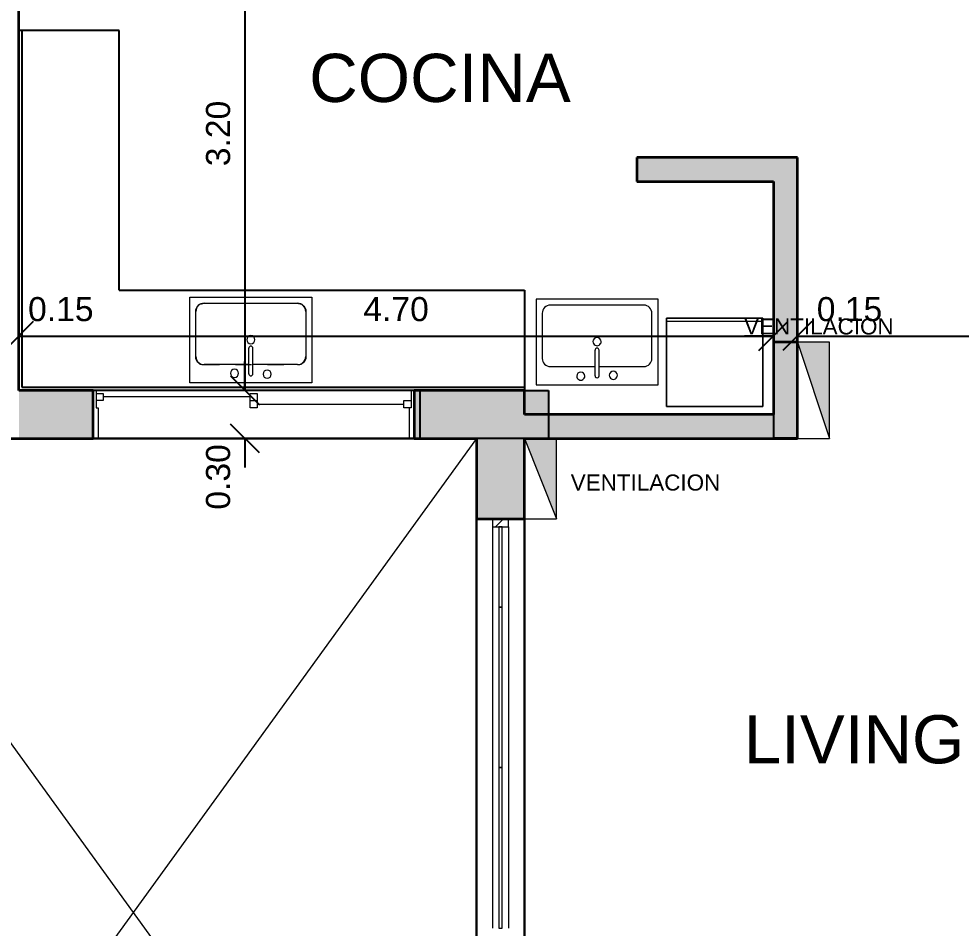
# Model space of a CAD drawing. Header units: metres. Extents: x 42 to 294, y -52 to 32.
# Drawn here: x 188.61 to 194.48, y 10.46 to 16.13 of the extents above; entities that cross this region are included whole.
import ezdxf

# ---------------------------------------------------------------- set-up
doc = ezdxf.new("R2010")
doc.units = ezdxf.units.M
doc.header["$LTSCALE"] = 0.15
doc.linetypes.add('Dash dot dot', pattern=[0.03, 0.012, -0.006, 0, -0.006, 0, -0.006])
doc.layers.get('0').update_dxf_attribs({"lineweight": 20})
for name, color, linetype, lineweight in [('A-FLORCAM', 3, 'Continuous', 9), ('A-GLAZIDM', 6, 'Continuous', 9), ('A-WALL', 2, 'Continuous', 30), ('A-WALLCWM', 6, 'Continuous', 9), ('F-AFFFEQM', 6, 'Continuous', 9), ('P-SANRFIM', 6, 'Continuous', 9), ('VENTILACIONES', 4, 'Continuous', 9)]:
    doc.layers.add(name, color=color, linetype=linetype, lineweight=lineweight)
doc.layers.add('Hatch', color=8, linetype='Continuous')
doc.layers.add('MUROS', color=11, linetype='Continuous')
doc.styles.get("Standard").update_dxf_attribs({"font": 'arial.ttf', "height": 0.15})
doc.dimstyles.new('Copy of Annotative', dxfattribs={"dimtxt": 0.15, "dimasz": 0.18, "dimexe": 0.18, "dimexo": 0.0625, "dimgap": 0.09, "dimtad": 1, "dimzin": 0, "dimdsep": 46, "dimtxsty": 'Standard', "dimblk": 'OBLIQUE', "dimcen": 0.09, "dimse1": 1, "dimse2": 1, "dimadec": 0, "dimazin": 0, "dimtfac": 1, "dimtofl": 0, "dimtmove": 0, "dimatfit": 3, "dimfxl": 1, "dimtolj": 1, "dimtzin": 0, "dimarcsym": 0})

# ---------------------------------------------------------------- blocks, each defined once
blk = doc.blocks.new('Deslizante con cubrejuntas - 2000 x 1200mm-61-02 Primer piso')
at = {"layer": 'A-GLAZIDM', "lineweight": 13}
for p, q in [((-0.96825, 0.15), (-1, 0.15)), ((-0.96825, -0.04205), (-0.96825, 0.15)), ((0.96825, 0.15), (1, 0.15)), ((0.96825, -0.04205), (0.96825, 0.15)), ((1, 0.15), (1, -0.15)), ((-0.98095, -0.04205), (-0.96825, -0.04205)), ((-0.98095, -0.15), (-0.98095, -0.04205)), ((-0.96825, -0.04205), (-0.9365, -0.04205)), ((-0.9365, -0.04205), (-0.9365, -0.0865)), ((-0.022225, -0.04205), (0.022225, -0.04205)), ((-0.022225, -0.13095), (-0.022225, -0.04205)), ((0.022225, -0.04205), (0.022225, -0.13095)), ((0.98095, -0.04205), (0.96825, -0.04205)), ((0.98095, -0.15), (0.98095, -0.04205)), ((-0.9365, -0.0865), (-0.98095, -0.0865)), ((-0.022225, -0.064275), (-0.9365, -0.064275)), ((0.022225, -0.0865), (-0.022225, -0.0865)), ((0.022225, -0.108725), (0.9365, -0.108725)), ((0.9365, -0.0865), (0.98095, -0.0865)), ((0.9365, -0.13095), (0.9365, -0.0865)), ((-1, -0.15), (-0.98095, -0.15)), ((0.022225, -0.13095), (-0.022225, -0.13095)), ((0.98095, -0.13095), (0.9365, -0.13095)), ((1, -0.15), (0.98095, -0.15))]:
    blk.add_line(p, q, dxfattribs=at)
blk = doc.blocks.new('Panel de sistema - Acristalado-49-02 Primer piso')
at = {"layer": 'A-WALLCWM'}
for p, q in [((0.25, 0.01), (-0.25, 0.01)), ((-0.25, 0.01), (-0.25, -0.01)), ((0.25, -0.01), (0.25, 0.01)), ((-0.25, -0.01), (0.25, -0.01))]:
    blk.add_line(p, q, dxfattribs=at)
blk = doc.blocks.new('Panel de sistema - Acristalado-46-02 Primer piso')
at = {"layer": 'A-WALLCWM'}
for p, q in [((0.5, 0.01), (-0.5, 0.01)), ((-0.5, 0.01), (-0.5, -0.01)), ((0.5, -0.01), (0.5, 0.01)), ((-0.5, -0.01), (0.5, -0.01))]:
    blk.add_line(p, q, dxfattribs=at)
blk = doc.blocks.new('Panel de sistema - Acristalado-45-02 Primer piso')
at = {"layer": 'A-WALLCWM'}
for p, q in [((0.5, 0.01), (-0.5, 0.01)), ((-0.5, 0.01), (-0.5, -0.01)), ((0.5, -0.01), (0.5, 0.01)), ((-0.5, -0.01), (0.5, -0.01))]:
    blk.add_line(p, q, dxfattribs=at)
blk = doc.blocks.new('Montante rectangular - Montante rectangular - 5x10 cm Aluminio-44-02 Primer piso')
at = {"layer": 'A-WALLCWM'}
h = blk.add_hatch(dxfattribs=at)
h.set_pattern_fill('FP1_8', color=256, style=0, pattern_type=2)
h.set_pattern_definition([(315, (0.026, 0.208), (0.25173, 0.25173), []), (315, (0.407, 0.208), (0.25173, 0.25173), [])])
h.paths.add_polyline_path([(-0.05, 0.05), (-0.05, -0.05), (0, -0.05), (0, 0.05)], flags=0)
at = {"layer": 'A-WALLCWM', "lineweight": 13}
for p, q in [((-0.05, 0.05), (-0.05, -0.05)), ((0, 0.05), (-0.05, 0.05)), ((0, -0.05), (0, 0.05)), ((-0.05, -0.05), (0, -0.05))]:
    blk.add_line(p, q, dxfattribs=at)
blk = doc.blocks.new('Montante rectangular - Montante rectangular - 5x10 cm Aluminio-33-02 Primer piso')
at = {"layer": 'A-WALLCWM'}
for p, q in [((16.1586, -5.1807), (16.1586, -4.1807)), ((16.2586, -5.1807), (16.2586, -4.1807))]:
    blk.add_line(p, q, dxfattribs=at)
blk = doc.blocks.new('Montante rectangular - Montante rectangular - 5x10 cm Aluminio-42-02 Primer piso')
at = {"layer": 'A-WALLCWM'}
for p, q in [((20.7336, -2.6307), (20.7336, -3.1307)), ((20.8336, -2.6307), (20.8336, -3.1307))]:
    blk.add_line(p, q, dxfattribs=at)
blk = doc.blocks.new('Counter Top - Corner w sink - 600mm Depth-9-02 Primer piso')
at = {"layer": 'A-FLORCAM'}
for p, q in [((-0.5755, 2.2406), (-1.2005, 2.2406)), ((-0.5755, 0.625), (-0.5755, 2.2406)), ((1.9495, 0.625), (-0.5755, 0.625)), ((1.9495, 0), (1.9495, 0.625)), ((-0.738, 0), (1.262, 0))]:
    blk.add_line(p, q, dxfattribs=at)
at = {"layer": 'A-FLORCAM', "lineweight": 25}
for p, q in [((-0.5755, 2.2406), (-1.2005, 2.2406)), ((-1.1814, 2.2406), (-1.1814, 0.0191)), ((-0.5755, 0.625), (-0.5755, 2.2406)), ((-0.5755, 0.625), (1.9495, 0.625)), ((1.9495, 0.625), (1.9495, 0)), ((-1.1814, 0.0191), (1.9495, 0.0191)), ((1.262, 0), (-0.738, 0))]:
    blk.add_line(p, q, dxfattribs=at)
at = {"layer": 'A-FLORCAM', "linetype": 'Dash dot dot'}
for p, q in [((0.5395, 0.54), (-0.0505, 0.54)), ((-0.1005, 0.49), (-0.1005, 0.21)), ((0.5895, 0.21), (0.5895, 0.49)), ((-0.0505, 0.16), (0.5395, 0.16))]:
    blk.add_line(p, q, dxfattribs=at)
for centre, start, end in [((-0.0505, 0.49), 90, 180), ((0.5395, 0.49), 360, 90), ((-0.0505, 0.21), 180, 270), ((0.5395, 0.21), 270, 0)]:
    blk.add_arc(centre, 0.05, start, end, dxfattribs=at)
blk = doc.blocks.new('M_Sink Kitchen-Single - 760 x 535mm-8-02 Primer piso')
at = {"layer": 'P-SANRFIM'}
for p, q in [((-0.3643, -0.2698), (-0.3643, 0.2652)), ((-0.3643, 0.2652), (0.3957, 0.2652)), ((0.3957, 0.2652), (0.3957, -0.2698)), ((-0.3262, -0.1047), (-0.3262, 0.1763)), ((-0.2754, 0.2271), (0.3068, 0.2271)), ((0.3576, 0.1763), (0.3576, -0.1047)), ((0.003, -0.2127), (0.003, -0.0531)), ((0.0284, -0.2127), (0.0284, -0.0531)), ((0.003, -0.1555), (-0.2754, -0.1555)), ((0.3068, -0.1555), (0.0284, -0.1555)), ((0.3957, -0.2698), (-0.3643, -0.2698))]:
    blk.add_line(p, q, dxfattribs=at)
for centre, radius, start, end in [((-0.2754, 0.1763), 0.0508, 90, 180), ((0.3068, 0.1763), 0.0508, 360, 90), ((0.0157, 0), 0.0254, 360, 180), ((0.0157, 0), 0.0254, 180, 0), ((0.0157, -0.0531), 0.0127, 360, 180), ((-0.2754, -0.1047), 0.0508, 180, 270), ((0.3068, -0.1047), 0.0508, 270, 0), ((-0.0859, -0.2096), 0.0254, 360, 180), ((-0.0859, -0.2096), 0.0254, 180, 0), ((0.0157, -0.2127), 0.0127, 180, 0), ((0.1173, -0.2148), 0.0254, 360, 180), ((0.1173, -0.2148), 0.0254, 180, 0)]:
    blk.add_arc(centre, radius, start, end, dxfattribs=at)
blk = doc.blocks.new('Washer - 600 x 820 x 550mm-19-02 Primer piso')
at = {"layer": 'F-AFFFEQM'}
for p, q in [((0.1487, 0.675), (-0.4513, 0.675)), ((-0.4513, 0.675), (-0.4513, 0.125)), ((-0.4513, 0.125), (-0.4513, 0.675)), ((-0.4513, 0.675), (0.1487, 0.675)), ((-0.4513, 0.125), (-0.4513, 0.675)), ((-0.4513, 0.675), (0.1487, 0.675)), ((-0.4513, 0.655), (0.1487, 0.655)), ((0.1487, 0.125), (0.1487, 0.675)), ((0.1487, 0.675), (0.1487, 0.125)), ((0.1487, 0.675), (0.1487, 0.125)), ((-0.4513, 0.125), (0.1487, 0.125)), ((0.1487, 0.125), (-0.4513, 0.125)), ((-0.4513, 0.125), (0.1487, 0.125))]:
    blk.add_line(p, q, dxfattribs=at)
blk = doc.blocks.new('Sink - Kitchen _12_ - 760 x 535mm-20-02 Primer piso')
at = {"layer": 'P-SANRFIM'}
for p, q in [((0.3957, 0.2698), (-0.3643, 0.2698)), ((-0.3643, 0.2698), (-0.3643, -0.2652)), ((-0.3643, 0.2698), (-0.3643, -0.2652)), ((0.3957, 0.2698), (-0.3643, 0.2698)), ((0.3957, -0.2652), (0.3957, 0.2698)), ((0.3957, -0.2652), (0.3957, 0.2698)), ((0.003, 0.2127), (0.003, 0.0531)), ((0.0284, 0.2127), (0.0284, 0.0531)), ((0.003, 0.1555), (-0.2754, 0.1555)), ((0.3068, 0.1555), (0.0284, 0.1555)), ((-0.3262, 0.1047), (-0.3262, -0.1763)), ((0.3576, -0.1763), (0.3576, 0.1047)), ((-0.2754, -0.2271), (0.3068, -0.2271)), ((-0.3643, -0.2652), (0.3957, -0.2652)), ((-0.3643, -0.2652), (0.3957, -0.2652))]:
    blk.add_line(p, q, dxfattribs=at)
for centre, radius, start, end in [((-0.0859, 0.2096), 0.0254, 360, 180), ((0.1173, 0.2148), 0.0254, 360, 180), ((-0.0859, 0.2096), 0.0254, 180, 0), ((0.0157, 0.2127), 0.0127, 360, 180), ((0.1173, 0.2148), 0.0254, 180, 0), ((-0.2754, 0.1047), 0.0508, 90, 180), ((0.3068, 0.1047), 0.0508, 360, 90), ((0.0157, 0), 0.0254, 360, 180), ((0.0157, 0), 0.0254, 180, 0), ((0.0157, 0.0531), 0.0127, 180, 0), ((-0.2754, -0.1763), 0.0508, 180, 270), ((0.3068, -0.1763), 0.0508, 270, 0)]:
    blk.add_arc(centre, radius, start, end, dxfattribs=at)
blk = doc.blocks.new('_Oblique')
at = {"color": 0, "linetype": 'ByBlock', "lineweight": -2}
blk.add_line((-0.5, -0.5), (0.5, 0.5), dxfattribs=at)
blk = doc.blocks.new('*D2795')
at = {"color": 0, "lineweight": -2, "transparency": 16777216}
for p, q in [((188.4591, 14.1505), (188.2791, 14.1505)), ((188.6091, 14.1505), (188.7891, 14.1505))]:
    blk.add_line(p, q, dxfattribs=at)
at = {"layer": 'Defpoints', "color": 0, "transparency": 16777216}
for p in [(188.4591, 14.1505), (188.6091, 14.1505), (188.6091, 14.1505)]:
    blk.add_point(p, dxfattribs=at)
at = {"color": 0, "lineweight": -2, "transparency": 16777216, "xscale": 0.18, "yscale": 0.18, "zscale": 0.18}
blk.add_blockref('_Oblique', (188.4591, 14.1505), dxfattribs=at)
at = {"color": 0, "lineweight": -2, "transparency": 16777216, "xscale": 0.18, "yscale": 0.18, "zscale": 0.18, "rotation": 180}
blk.add_blockref('_Oblique', (188.6091, 14.1505), dxfattribs=at)
at = {"color": 0, "transparency": 16777216, "insert": (188.8704, 14.3171), "char_height": 0.15, "attachment_point": 5}
blk.add_mtext('\\A1;0.15', dxfattribs=at)
blk = doc.blocks.new('*D2796')
at = {"color": 0, "lineweight": -2, "transparency": 16777216}
blk.add_line((188.6091, 14.1505), (193.3091, 14.1505), dxfattribs=at)
at = {"layer": 'Defpoints', "color": 0, "transparency": 16777216}
for p in [(188.6091, 14.1505), (193.3091, 14.1505), (193.3091, 14.1505)]:
    blk.add_point(p, dxfattribs=at)
at = {"color": 0, "lineweight": -2, "transparency": 16777216, "xscale": 0.18, "yscale": 0.18, "zscale": 0.18, "rotation": 180}
blk.add_blockref('_Oblique', (188.6091, 14.1505), dxfattribs=at)
at = {"color": 0, "lineweight": -2, "transparency": 16777216, "xscale": 0.18, "yscale": 0.18, "zscale": 0.18}
blk.add_blockref('_Oblique', (193.3091, 14.1505), dxfattribs=at)
at = {"color": 0, "transparency": 16777216, "insert": (190.9591, 14.3171), "char_height": 0.15, "attachment_point": 5}
blk.add_mtext('\\A1;4.70', dxfattribs=at)
blk = doc.blocks.new('*D2797')
at = {"color": 0, "lineweight": -2, "transparency": 16777216}
for p, q in [((193.3091, 14.1505), (193.1291, 14.1505)), ((193.4591, 14.1505), (193.6391, 14.1505))]:
    blk.add_line(p, q, dxfattribs=at)
at = {"layer": 'Defpoints', "color": 0, "transparency": 16777216}
for p in [(193.3091, 14.1505), (193.4591, 14.1505), (193.4591, 14.1505)]:
    blk.add_point(p, dxfattribs=at)
at = {"color": 0, "lineweight": -2, "transparency": 16777216, "xscale": 0.18, "yscale": 0.18, "zscale": 0.18}
blk.add_blockref('_Oblique', (193.3091, 14.1505), dxfattribs=at)
at = {"color": 0, "lineweight": -2, "transparency": 16777216, "xscale": 0.18, "yscale": 0.18, "zscale": 0.18, "rotation": 180}
blk.add_blockref('_Oblique', (193.4591, 14.1505), dxfattribs=at)
at = {"color": 0, "transparency": 16777216, "insert": (193.7835, 14.3171), "char_height": 0.15, "attachment_point": 5}
blk.add_mtext('\\A1;0.15', dxfattribs=at)
blk = doc.blocks.new('*D2798')
at = {"color": 0, "lineweight": -2, "transparency": 16777216}
blk.add_line((193.4591, 14.1505), (197.9341, 14.1505), dxfattribs=at)
at = {"layer": 'Defpoints', "color": 0, "transparency": 16777216}
for p in [(193.4591, 14.1505), (197.9341, 14.1505), (197.9341, 14.1505)]:
    blk.add_point(p, dxfattribs=at)
at = {"color": 0, "lineweight": -2, "transparency": 16777216, "xscale": 0.18, "yscale": 0.18, "zscale": 0.18, "rotation": 180}
blk.add_blockref('_Oblique', (193.4591, 14.1505), dxfattribs=at)
at = {"color": 0, "lineweight": -2, "transparency": 16777216, "xscale": 0.18, "yscale": 0.18, "zscale": 0.18}
blk.add_blockref('_Oblique', (197.9341, 14.1505), dxfattribs=at)
at = {"color": 0, "transparency": 16777216, "insert": (195.6966, 14.3171), "char_height": 0.15, "attachment_point": 5}
blk.add_mtext('\\A1;4.48', dxfattribs=at)
blk = doc.blocks.new('*D2746')
at = {"color": 0, "lineweight": -2, "transparency": 16777216}
blk.add_line((190.0176, 17.0121), (190.0176, 13.8121), dxfattribs=at)
at = {"layer": 'Defpoints', "color": 0, "transparency": 16777216}
for p in [(190.0261, 17.0121), (190.0116, 13.8121), (190.0176, 13.8121)]:
    blk.add_point(p, dxfattribs=at)
at = {"color": 0, "lineweight": -2, "transparency": 16777216, "xscale": 0.18, "yscale": 0.18, "zscale": 0.18}
for p, rotation in [((190.0176, 17.0121), 90), ((190.0176, 13.8121), 270)]:
    blk.add_blockref('_Oblique', p, dxfattribs=dict(at, rotation=rotation))
at = {"color": 0, "transparency": 16777216, "insert": (189.8509, 15.4121), "char_height": 0.15, "attachment_point": 5, "rotation": 90}
blk.add_mtext('\\A1;3.20', dxfattribs=at)
blk = doc.blocks.new('*D2747')
at = {"color": 0, "lineweight": -2, "transparency": 16777216}
for p, q in [((190.0176, 13.8121), (190.0176, 13.9921)), ((190.0176, 13.5121), (190.0176, 13.3321))]:
    blk.add_line(p, q, dxfattribs=at)
at = {"layer": 'Defpoints', "color": 0, "transparency": 16777216}
for p in [(190.0116, 13.8121), (190.0176, 13.5121), (190.0716, 13.5121)]:
    blk.add_point(p, dxfattribs=at)
at = {"color": 0, "lineweight": -2, "transparency": 16777216, "xscale": 0.18, "yscale": 0.18, "zscale": 0.18}
for p, rotation in [((190.0176, 13.8121), 270), ((190.0176, 13.5121), 90)]:
    blk.add_blockref('_Oblique', p, dxfattribs=dict(at, rotation=rotation))
at = {"color": 0, "transparency": 16777216, "insert": (189.8509, 13.2728), "char_height": 0.15, "attachment_point": 5, "rotation": 90}
blk.add_mtext('\\A1;0.30', dxfattribs=at)

msp = doc.modelspace()

# ---------------------------------------------------------------- hatches: boundary and pattern name
at = {"layer": 'Hatch', "ltscale": 0.2}
for points in [[(193.4591, 14.1121), (193.3091, 14.1121), (193.3091, 13.5121), (193.4591, 13.5121)], [(191.9091, 13.5121), (191.9091, 13.8121), (191.1091, 13.8121), (191.1091, 13.5121)]]:
    msp.add_hatch(color=256, dxfattribs=at).paths.add_polyline_path(points)
at = {"layer": 'MUROS'}
h = msp.add_hatch(color=256, dxfattribs=at)
h.paths.add_polyline_path([(186.3091, 18.8121), (183.5091, 18.8121), (183.5091, 18.6621), (186.1091, 18.6621), (186.1091, 17.6121), (186.2591, 17.6121), (186.2591, 18.6621), (186.3091, 18.6621)])
h.paths.add_polyline_path([(186.0091, 20.3371), (185.9091, 20.3371), (185.9091, 20.1871), (186.0091, 20.1871)])
h.paths.add_polyline_path([(187.3091, 20.4871), (186.3091, 20.4871), (186.3091, 20.1871), (187.3091, 20.1871)])
h.paths.add_polyline_path([(186.2591, 16.8121), (186.1091, 16.8121), (186.1091, 14.6627), (186.2591, 14.6627)])
h.paths.add_polyline_path([(187.7908, 18.8121), (187.3091, 18.8121), (187.3091, 18.6621), (187.3591, 18.6621), (187.3591, 17.6121), (187.7908, 17.6121), (187.7908, 17.7621), (187.5091, 17.7621), (187.5091, 18.6621), (187.7908, 18.6621)])
h.paths.add_polyline_path([(188.8441, 18.8121), (188.6091, 18.8121), (188.6091, 18.6621), (188.8441, 18.6621)])
h.paths.add_polyline_path([(188.4591, 18.8121), (187.7908, 18.8121), (187.7908, 18.6621), (188.4591, 18.6621)])
h.paths.add_polyline_path([(188.4591, 17.7621), (187.7908, 17.7621), (187.7908, 17.6121), (188.4591, 17.6121)])
h.paths.add_polyline_path([(190.1091, 18.8121), (189.8941, 18.8121), (189.8941, 18.6621), (190.1091, 18.6621)])
h.paths.add_polyline_path([(190.4941, 18.8121), (190.2591, 18.8121), (190.2591, 18.6621), (190.4941, 18.6621)])
h.paths.add_polyline_path([(187.4091, 13.8121), (186.2591, 13.8121), (186.2591, 13.6621), (186.8841, 13.6621), (186.8841, 13.0121), (187.1841, 13.0121), (187.1841, 13.5121), (187.4091, 13.5121)])
h.paths.add_polyline_path([(188.4591, 13.8121), (188.2091, 13.8121), (188.2091, 13.5121), (188.4591, 13.5121), (188.4591, 13.6621)])
h.paths.add_polyline_path([(189.0716, 13.8121), (188.6091, 13.8121), (188.6091, 13.6621), (188.6091, 13.5121), (189.0716, 13.5121)])
h.paths.add_polyline_path([(191.1091, 13.8121), (191.0716, 13.8121), (191.0716, 13.5121), (191.1091, 13.5121)])
h.paths.add_polyline_path([(191.7591, 13.5121), (191.4591, 13.5121), (191.4591, 13.0121), (191.7591, 13.0121)])
h.paths.add_polyline_path([(193.3091, 13.6621), (191.9091, 13.6621), (191.9091, 13.5121), (193.3091, 13.5121)])
h.paths.add_polyline_path([(193.4591, 15.2621), (192.4591, 15.2621), (192.4591, 15.1121), (193.3091, 15.1121), (193.3091, 14.1121), (193.4591, 14.1121)])
h.paths.add_polyline_path([(193.4591, 17.0121), (193.3091, 17.0121), (193.3091, 16.2621), (193.4591, 16.2621)])
h.paths.add_polyline_path([(193.3091, 17.1621), (192.6591, 17.1621), (192.6591, 17.8621), (193.3091, 17.8621), (193.3091, 17.6121), (193.4591, 17.6121), (193.4591, 18.6621), (196.9591, 18.6621), (196.9591, 18.8121), (191.9091, 18.8121), (191.9091, 18.6621), (192.5591, 18.6621), (192.5591, 17.1621), (191.9091, 17.1621), (191.9091, 17.0121), (193.3091, 17.0121)])
h.paths.add_polyline_path([(192.6591, 17.9621), (192.6591, 18.6621), (193.3091, 18.6621), (193.3091, 17.9621)], flags=16)
h.paths.add_polyline_path([(187.1841, 8.8221), (186.8841, 8.8221), (186.8841, 8.7121), (185.7841, 8.7121), (185.7841, 8.4121), (186.8841, 8.4121), (187.1841, 8.4121)])
h.paths.add_polyline_path([(187.1841, 9.4121), (186.8841, 9.4121), (186.8841, 8.8221), (187.1841, 8.8221)])
h.paths.add_polyline_path([(191.7591, 8.5121), (191.4591, 8.5121), (191.4591, 8.4121), (191.7591, 8.4121)])
h.paths.add_polyline_path([(192.8466, 7.9121), (191.7591, 7.9121), (191.7591, 7.6121), (192.8466, 7.6121)])
h.paths.add_polyline_path([(203.4841, 7.6121), (203.3841, 7.6121), (203.3841, 6.6121), (192.0591, 6.6121), (192.0591, 7.6121), (191.9591, 7.6121), (191.9591, 6.5121), (203.4841, 6.5121)])
h.paths.add_polyline_path([(195.8591, 7.9121), (194.8466, 7.9121), (194.8466, 7.6121), (195.8591, 7.6121)])
h.paths.add_polyline_path([(196.9091, 7.9121), (196.4591, 7.9121), (196.4591, 7.6121), (196.9091, 7.6121)])
h.paths.add_polyline_path([(196.1591, 12.9121), (197.9341, 12.9121), (197.9341, 12.3121), (198.0841, 12.3121), (198.0841, 13.9121), (198.3341, 13.9121), (198.3341, 14.0621), (198.0841, 14.0621), (198.0841, 14.9621), (197.9341, 14.9621), (197.9341, 13.0621), (196.0091, 13.0621), (196.0091, 11.5113), (196.0091, 10.4064), (196.0091, 8.8221), (196.1591, 8.8221)])
h.paths.add_polyline_path([(199.3841, 13.4121), (199.2341, 13.4121), (199.2341, 8.8221), (199.3841, 8.8221)])
h.paths.add_polyline_path([(199.3841, 8.8221), (199.2341, 8.8221), (199.2341, 7.9121), (199.3841, 7.9121)])
h.paths.add_polyline_path([(196.1591, 8.8221), (196.0091, 8.8221), (196.0091, 7.9121), (196.1591, 7.9121)])
at = {"layer": 'VENTILACIONES'}
for points in [[(193.6591, 13.5121), (193.6591, 14.1121), (193.4591, 14.1121)], [(191.9591, 13.5121), (191.7591, 13.5121), (191.9591, 13.0121)]]:
    msp.add_hatch(color=256, dxfattribs=at).paths.add_polyline_path(points)

# ---------------------------------------------------------------- linework, layer by layer
for p, q in [((191.4591, 7.6121), (187.1841, 13.5121)), ((191.4591, 13.5121), (187.1841, 7.6121))]:
    msp.add_line(p, q)
at = {"layer": 'A-WALL', "lineweight": 35}
for p, q in [((188.6091, 13.8121), (188.6091, 17.0121)), ((193.4591, 15.2621), (192.4591, 15.2621)), ((192.4591, 15.2621), (192.4591, 15.1121)), ((193.4591, 13.5121), (193.4591, 15.2621)), ((192.4591, 15.1121), (193.3091, 15.1121)), ((193.3091, 15.1121), (193.3091, 13.6621)), ((193.4591, 14.1121), (193.3091, 14.1121)), ((189.0716, 13.8121), (188.6091, 13.8121)), ((189.0716, 13.5121), (189.0716, 13.8121)), ((191.7591, 13.8121), (191.0716, 13.8121)), ((191.0716, 13.8121), (191.0716, 13.5121)), ((191.7591, 13.6621), (191.7591, 13.8121)), ((193.3091, 13.6621), (191.7591, 13.6621)), ((188.2091, 13.5121), (189.0716, 13.5121)), ((191.0716, 13.5121), (191.4591, 13.5121)), ((191.4591, 13.5121), (191.4591, 13.0121)), ((191.7591, 13.0121), (191.7591, 13.5121)), ((191.7591, 13.5121), (193.4591, 13.5121)), ((193.4591, 13.5121), (193.3091, 13.5121)), ((191.4591, 13.0121), (191.7591, 13.0121))]:
    msp.add_line(p, q, dxfattribs=at)
at = {"layer": 'A-WALL'}
for p, q in [((191.0716, 13.5121), (189.0716, 13.5121)), ((191.4591, 8.5121), (191.4591, 13.0121)), ((191.7591, 13.0121), (191.7591, 8.5121))]:
    msp.add_line(p, q, dxfattribs=at)
at = {"layer": 'Hatch', "ltscale": 0.2}
for p, q in [((193.4591, 14.1121), (193.3091, 14.1121)), ((193.3091, 14.1121), (193.3091, 13.5121)), ((193.4591, 13.5121), (193.4591, 14.1121)), ((191.1091, 13.5121), (191.1091, 13.8121)), ((191.1091, 13.8121), (191.9091, 13.8121)), ((191.9091, 13.8121), (191.9091, 13.5121)), ((191.9091, 13.5121), (191.1091, 13.5121)), ((193.3091, 13.5121), (193.4591, 13.5121))]:
    msp.add_line(p, q, dxfattribs=at)
at = {"layer": 'VENTILACIONES'}
for p, q in [((193.6591, 14.1121), (193.4591, 14.1121)), ((193.4591, 14.1121), (193.6591, 13.5121)), ((193.6591, 13.5121), (193.6591, 14.1121)), ((191.7591, 13.5121), (191.7591, 13.0121)), ((191.7591, 13.5121), (191.9591, 13.0121)), ((191.9591, 13.0121), (191.9591, 13.5121)), ((193.4591, 13.5121), (193.6591, 13.5121)), ((191.7591, 13.0121), (191.9591, 13.0121))]:
    msp.add_line(p, q, dxfattribs=at)

# ---------------------------------------------------------------- block references
at = {"layer": 'A-FLORCAM'}
msp.add_blockref('Counter Top - Corner w sink - 600mm Depth-9-02 Primer piso', (189.8095, 13.8121), dxfattribs=at)
at = {"layer": 'A-GLAZIDM', "rotation": 180}
msp.add_blockref('Deslizante con cubrejuntas - 2000 x 1200mm-61-02 Primer piso', (190.0716, 13.6621), dxfattribs=at)
at = {"layer": 'A-WALLCWM'}
for name, p, rotation in [('Montante rectangular - Montante rectangular - 5x10 cm Aluminio-44-02 Primer piso', (191.6091, 13.0121), 89.9999999999999), ('Panel de sistema - Acristalado-49-02 Primer piso', (191.6091, 12.7121), 269.9999999999999), ('Montante rectangular - Montante rectangular - 5x10 cm Aluminio-33-02 Primer piso', (207.8176, 7.2815), 180), ('Panel de sistema - Acristalado-45-02 Primer piso', (191.6091, 11.9621), 269.9999999999999), ('Montante rectangular - Montante rectangular - 5x10 cm Aluminio-33-02 Primer piso', (207.8176, 6.2815), 180), ('Panel de sistema - Acristalado-46-02 Primer piso', (191.6091, 10.9621), 269.9999999999999)]:
    msp.add_blockref(name, p, dxfattribs=dict(at, rotation=rotation))
msp.add_blockref('Montante rectangular - Montante rectangular - 5x10 cm Aluminio-42-02 Primer piso', (170.8255, 15.5928), dxfattribs=at)
at = {"layer": 'F-AFFFEQM'}
msp.add_blockref('Washer - 600 x 820 x 550mm-19-02 Primer piso', (193.0954, 13.5871), dxfattribs=at)
at = {"layer": 'P-SANRFIM'}
msp.add_blockref('M_Sink Kitchen-Single - 760 x 535mm-8-02 Primer piso', (190.0384, 14.1277), dxfattribs=at)
at = {"layer": 'P-SANRFIM', "rotation": 180}
msp.add_blockref('Sink - Kitchen _12_ - 760 x 535mm-20-02 Primer piso', (192.2267, 14.1156), dxfattribs=at)

# ---------------------------------------------------------------- texts
at = {"char_height": 0.3, "width": 8.330833, "attachment_point": 1}
for s, insert in [('COCINA', (190.4175, 15.9084)), ('LIVING', (193.1247, 11.7885))]:
    msp.add_mtext(s, dxfattribs=dict(at, insert=insert))
at = {"ltscale": 0.1, "char_height": 0.1, "width": 2.147718, "attachment_point": 1}
for insert in [(193.1271, 14.2602), (192.0471, 13.288)]:
    msp.add_mtext('VENTILACION', dxfattribs=dict(at, insert=insert))

# ---------------------------------------------------------------- dimensions: what is measured, and where the dimension line sits
dim = msp.add_linear_dim(base=(190.0176, 13.8121), p1=(190.0261, 17.0121), p2=(190.0116, 13.8121), angle=90, dimstyle='Copy of Annotative', override={"dimscale": 0, "dimtix": 0, "dimtofl": 0, "dimtmove": 1, "dimatfit": 3})
dim.commit()
dim.dimension.update_dxf_attribs({"geometry": '*D2746', "text_midpoint": (189.8509, 15.4121)})
for base, p1, p2, picture, middle in [((188.6091, 14.1505), (188.4591, 14.1505), (188.6091, 14.1505), '*D2795', (188.8704, 14.1505)), ((193.4591, 14.1505), (193.3091, 14.1505), (193.4591, 14.1505), '*D2797', (193.7835, 14.1505))]:
    dim = msp.add_linear_dim(base=base, p1=p1, p2=p2, dimstyle='Copy of Annotative', override={"dimscale": 0, "dimtix": 0, "dimtofl": 0, "dimtmove": 1, "dimatfit": 3})
    dim.commit()
    dim.dimension.update_dxf_attribs({"geometry": picture, "text_midpoint": middle, "dimtype": 160})
for base, p1, p2, picture, middle in [((193.3091, 14.1505), (188.6091, 14.1505), (193.3091, 14.1505), '*D2796', (190.9591, 14.3171)), ((197.9340689244, 14.1504801554), (193.4590689244, 14.1504801554), (197.9340689244, 14.1504801554), '*D2798', (195.6965689244, 14.3170661036))]:
    dim = msp.add_linear_dim(base=base, p1=p1, p2=p2, dimstyle='Copy of Annotative', override={"dimscale": 0, "dimtix": 0, "dimtofl": 0, "dimtmove": 1, "dimatfit": 3})
    dim.commit()
    dim.dimension.update_dxf_attribs({"geometry": picture, "text_midpoint": middle})
dim = msp.add_linear_dim(base=(190.0176, 13.5121), p1=(190.0116, 13.8121), p2=(190.0716, 13.5121), angle=90, dimstyle='Copy of Annotative', override={"dimscale": 0, "dimtix": 0, "dimtofl": 0, "dimtmove": 1, "dimatfit": 3})
dim.commit()
dim.dimension.update_dxf_attribs({"geometry": '*D2747', "text_midpoint": (190.0176, 13.2728), "dimtype": 160})

doc.saveas('drawing.dxf')
